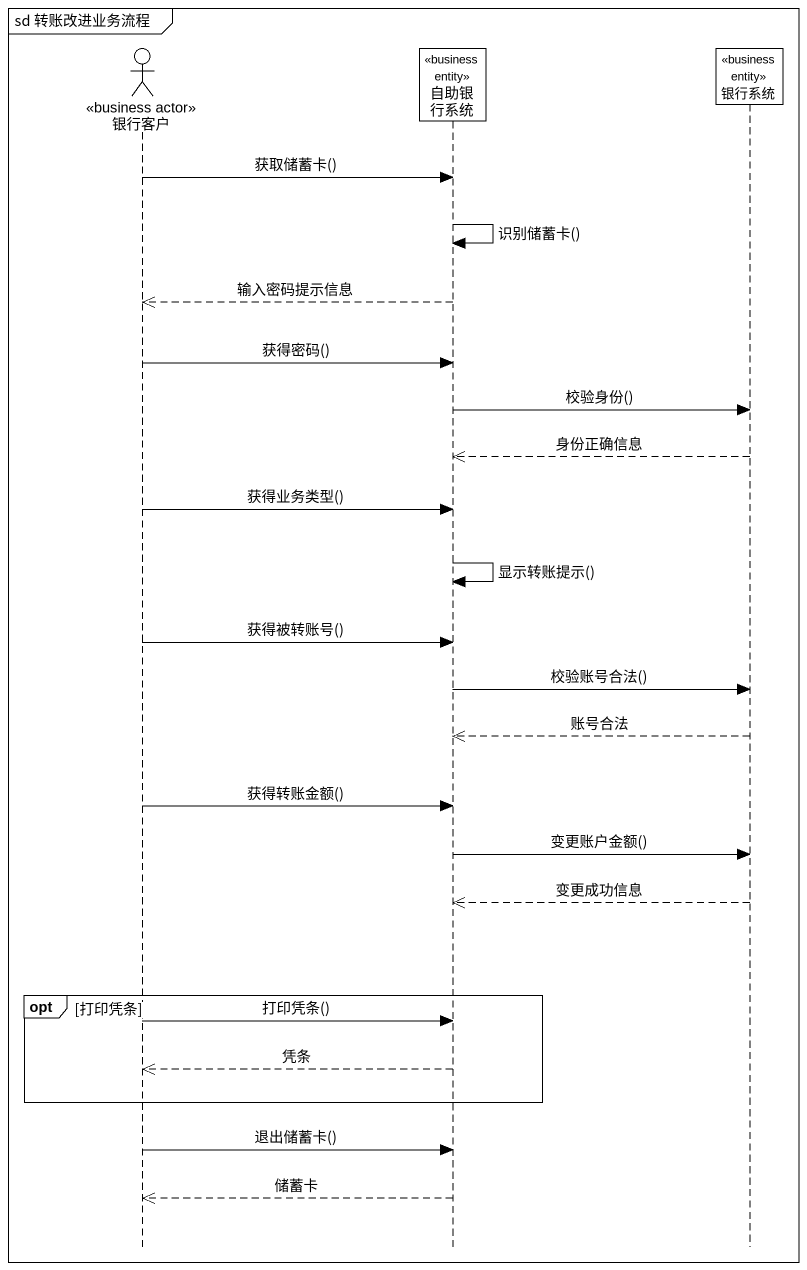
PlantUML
@startuml
mainframe sd 转账改进业务流程
hide footbox
actor 银行客户 <<business actor>>
participant 自助银行系统 <<business entity>>
participant 银行系统 <<business entity>>

银行客户 -> 自助银行系统 : 获取储蓄卡()
自助银行系统 -> 自助银行系统 : 识别储蓄卡()
自助银行系统 -->> 银行客户 : 输入密码提示信息
银行客户 -> 自助银行系统 : 获得密码()
自助银行系统 -> 银行系统 : 校验身份()
银行系统 -->> 自助银行系统 : 身份正确信息
银行客户 -> 自助银行系统 : 获得业务类型()
自助银行系统 -> 自助银行系统 : 显示转账提示()
银行客户 -> 自助银行系统 : 获得被转账号()
自助银行系统 -> 银行系统 : 校验账号合法()
银行系统 -->> 自助银行系统 : 账号合法
银行客户 -> 自助银行系统 : 获得转账金额()
自助银行系统 -> 银行系统 : 变更账户金额()
银行系统 -->> 自助银行系统 : 变更成功信息
opt 打印凭条
  银行客户 -> 自助银行系统 : 打印凭条()
  自助银行系统 -->> 银行客户 : 凭条
end
银行客户 -> 自助银行系统 : 退出储蓄卡()
自助银行系统 -->> 银行客户 : 储蓄卡
@enduml
